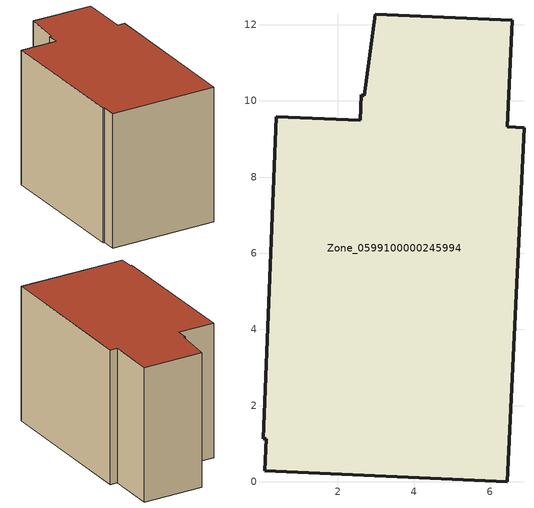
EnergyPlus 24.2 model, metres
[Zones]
Zone_0599100000245994
 floor ground (C_G): 6.45,9.32 6.89,9.3 6.45,0 0.08,0.29 0.12,1.13 0.04,1.13 0.39,9.59 2.59,9.49 2.62,10.17 2.7,10.13 2.98,12.28 6.58,12.12 z1.17
 wall outside (C_F): 6.89,9.3 6.45,9.32 6.58,12.12 2.98,12.28 2.7,10.13 2.62,10.17 2.59,9.49 0.39,9.59 0.04,1.13 0.12,1.13 0.08,0.29 6.45,0 6.89,9.3 z1.17:9.2
 roof outside (C_R): 6.58,12.12 2.98,12.28 2.7,10.13 2.62,10.17 2.59,9.49 0.39,9.59 0.04,1.13 0.12,1.13 0.08,0.29 6.45,0 6.89,9.3 6.45,9.32 z9.2
[BUILDING]
Pand.0599100000245994: North Axis=0; Terrain=City; Loads Convergence Tolerance Value=0.04; Temperature Convergence Tolerance Value=0.4; Solar Distribution=FullExterior; Maximum Number of Warmup Days=25; Minimum Number of Warmup Days=1
[Site:Location]
Rotterdam.The.Hague.AP_ZH_NLD Design_Conditions: Latitude=51.96; Longitude=4.45; Time Zone=1; Elevation=-4.5
[SITE:GROUNDTEMPERATURE:BUILDINGSURFACE]
18, 18, 18, 18, 18, 18, 18, 18, 18, 18, 18, 18
[MATERIAL] Thermal Absorptance=0.9; Solar Absorptance=0.7; Visible Absorptance=0.7
Name | Roughness | Thickness | Conductivity | Density | Specific Heat
G.TC.1965-1974 | MediumSmooth | 0.15 | 0.882353 | 540 | 1210
F.TC.1965-1974 | Rough | 0.3 | 0.697674 | 1920 | 840
R.TC.1965-1974 | MediumRough | 0.2 | 0.232558 | 1500 | 1000
[CONSTRUCTION]
C_G: G.TC.1965-1974
C_F: F.TC.1965-1974
C_R: R.TC.1965-1974
[ZONE]
Zone_0599100000245994: Type=1; Multiplier=1; Ceiling Height=Autocalculate; Volume=Autocalculate; Floor Area=autocalculate; Part of Total Floor Area=Yes
[ZONEINFILTRATION:DESIGNFLOWRATE]
Infil_Zone_0599100000245994: Zone or ZoneList or Space or SpaceList=Zone_0599100000245994; Schedule=AlwaysOn; Design Flow Rate Calculation Method=Flow/Area; Flow Rate per Floor Area=0.003; Constant Term Coefficient=1; Temperature Term Coefficient=0; Velocity Term Coefficient=0; Velocity Squared Term Coefficient=0
[HVACTEMPLATE:ZONE:IDEALLOADSAIRSYSTEM]
Zone_0599100000245994: Maximum Heating Supply Air Temperature=50; Minimum Cooling Supply Air Temperature=13; Maximum Heating Supply Air Humidity Ratio=0.0156; Minimum Cooling Supply Air Humidity Ratio=0.0077; Heating Limit=NoLimit; Cooling Limit=NoLimit; Dehumidification Control Type=ConstantSensibleHeatRatio; Cooling Sensible Heat Ratio=0.7; Dehumidification Setpoint=60; Humidification Control Type=None; Humidification Setpoint=30; Outdoor Air Method=None; Outdoor Air Flow Rate per Person=0.00944; Outdoor Air Flow Rate per Zone Floor Area=0; Outdoor Air Flow Rate per Zone=0; Demand Controlled Ventilation Type=None; Outdoor Air Economizer Type=NoEconomizer; Heat Recovery Type=None; Sensible Heat Recovery Effectiveness=0.7; Latent Heat Recovery Effectiveness=0.65
[ZONECONTROL:THERMOSTAT]
ThermostatControl_Zone_0599100000245994: Zone or ZoneList=Zone_0599100000245994; Control Type Schedule=DualSetpointControlType; Control 1=Thermostat_Zone_0599100000245994; Temperature Difference Between Cutout And Setpoint=0
[THERMOSTATSETPOINT:DUALSETPOINT]
Thermostat_Zone_0599100000245994: Heating Setpoint Temperature Schedule=HeatingSetpoint_Zone_0599100000245994; Cooling Setpoint Temperature Schedule=CoolingSetpoint_Zone_0599100000245994
[SCHEDULE:COMPACT]
HeatingSetpoint_Zone_0599100000245994: Through: 12/31, For: AllDays, Until: 24:00, 21
CoolingSetpoint_Zone_0599100000245994: Through: 12/31, For: AllDays, Until: 24:00, 24
DualSetpointControlType: Through: 12/31, For: AllDays, Until: 24:00, 4
AlwaysOn: Through: 12/31, For: AllDays, Until: 24:00, 1
